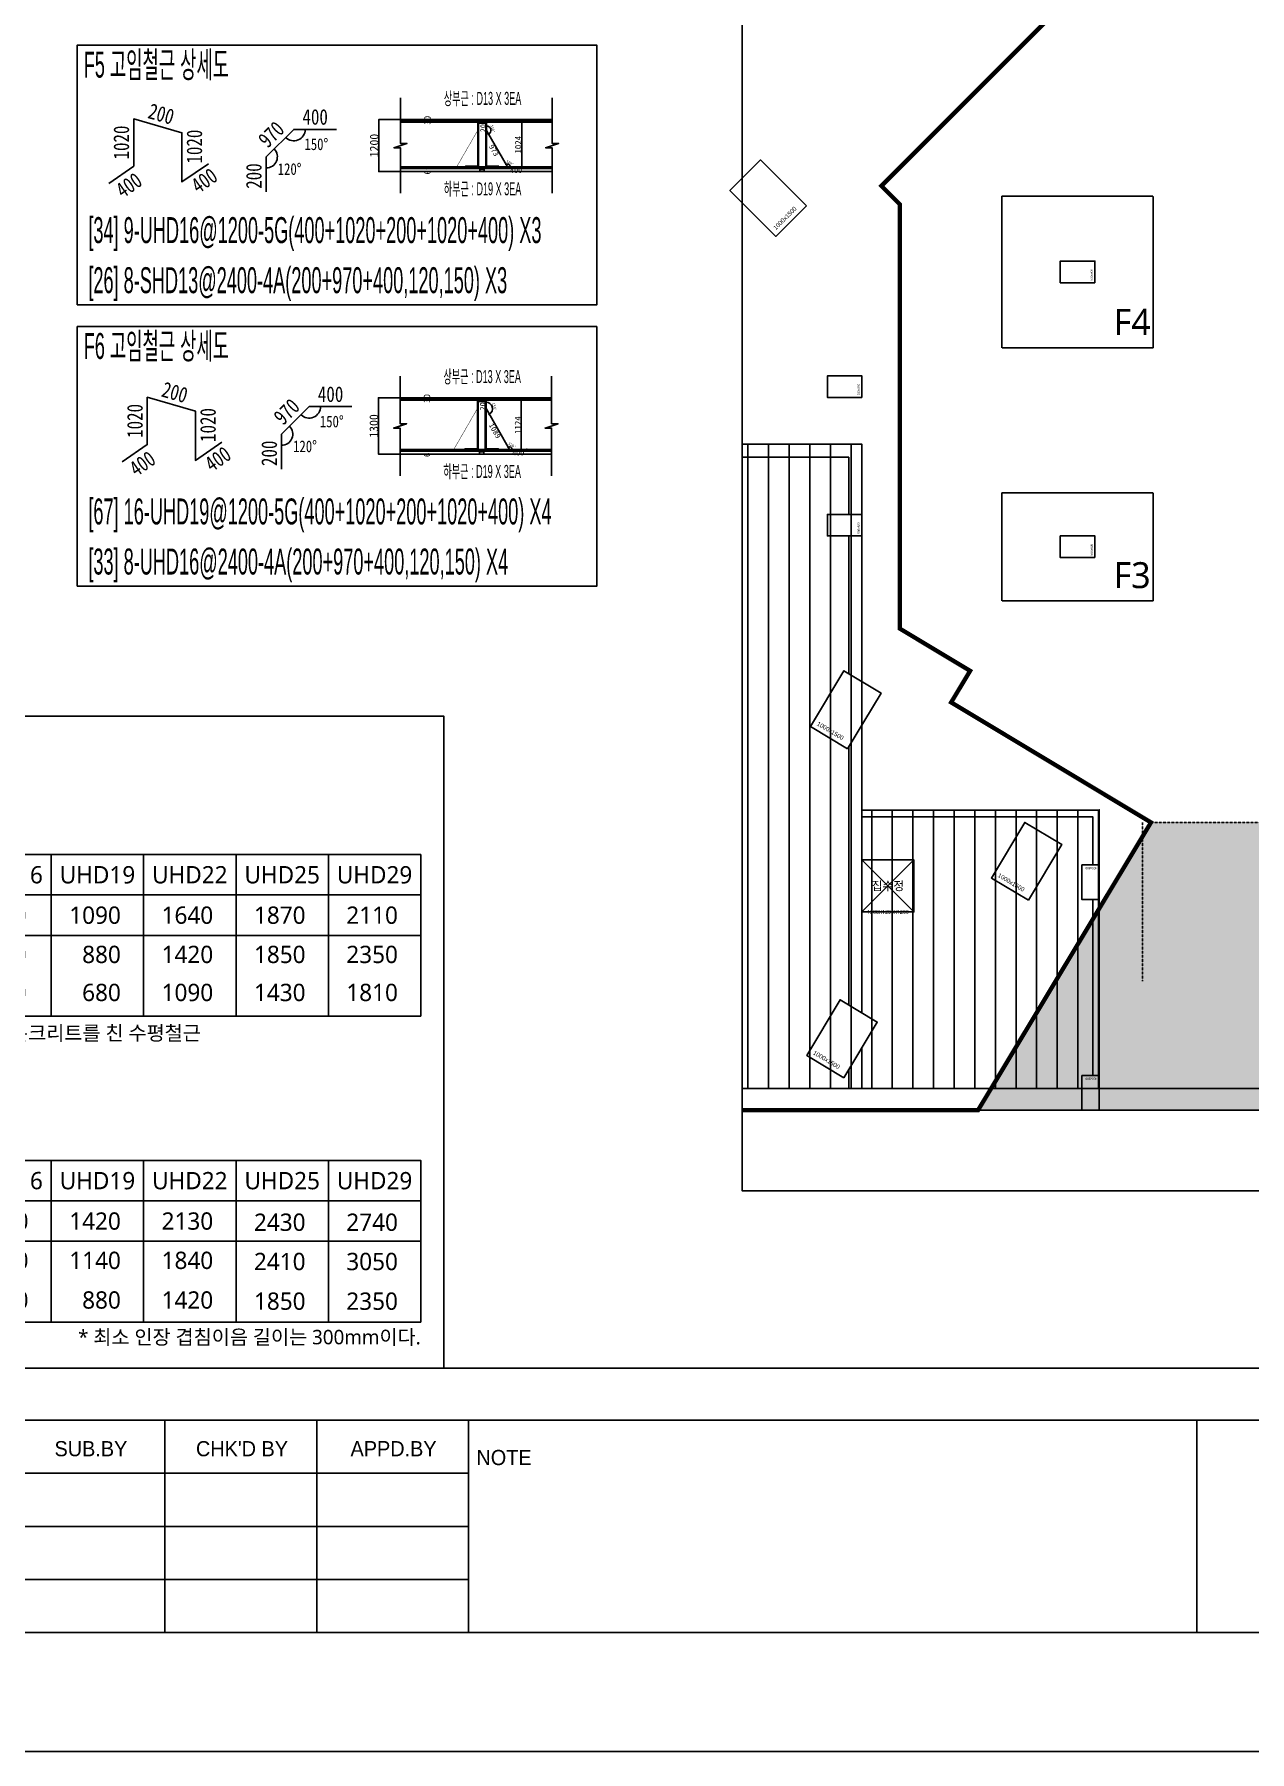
# Model space of a CAD drawing. Header units: millimetres. Extents: x 91591 to 1353697, y 75729 to 160586.
# Drawn here: x 1071881 to 1099954, y 75729 to 115404 of the extents above; entities that cross this region are included whole.
import ezdxf
from ezdxf.enums import TextEntityAlignment as Align

# ---------------------------------------------------------------- set-up
doc = ezdxf.new("R2010")
doc.units = ezdxf.units.MM
doc.linetypes.add('HID', pattern=[2.5, 1.5, -1])
doc.linetypes.add('HIDDEN', pattern=[0.375, 0.25, -0.125])
for name, color, linetype in [('-S_F', 7, 'Continuous'), ('-S_F_NAME', 7, 'Continuous'), ('8', 8, 'Continuous'), ('ML', 4, 'Continuous'), ('NX_BarShape', 7, 'Continuous'), ('NX_BARTXT', 7, 'Continuous'), ('NX_DIMS', 7, 'Continuous'), ('NX_FORM', 7, 'Continuous'), ('NX_TXT(T)', 7, 'Continuous'), ('S-FND-배근구간선', 21, 'HID'), ('S-FND_OUTLINE_공동주택 기초', 1, 'HID'), ('S-FND_OUTLINE_지하주차장 기초', 4, 'HID'), ('S-HAT', 252, 'Continuous'), ('S-HAT_SLAB LEVEL', 7, 'Continuous'), ('T', 3, 'Continuous'), ('TEXT', 3, 'Continuous'), ('TEXT-L', 7, 'Continuous'), ('XR-지하주차장$0$A-CON', 2, 'Continuous'), ('XR-지하주차장$0$AA-COL', 2, 'Continuous'), ('XR-지하주차장$1$A-집수정', 4, 'Continuous')]:
    doc.layers.add(name, color=color, linetype=linetype)
doc.layers.add('DEFPOINT', color=142, linetype='Continuous', plot=False)
doc.layers.add('S_NOPLOT_251', color=251, linetype='Continuous', plot=False)
doc.styles.add('BarSetTxt', font='Arial.ttf', dxfattribs={"width": 0.4, "height": 353.85})
doc.styles.add('BAS_TITLE1', font='')
doc.styles.add('XR-지하주차장$0$Standard', font='arial.ttf')
doc.styles.add('XR-지하주차장$0$맑은고딕', font='malgun.ttf')
doc.styles.add('맑은고딕', font='malgun.ttf')
doc.styles.add('울릉도M', font='malgun.ttf')
doc.styles.get('BAS_TITLE1').set_extended_font_data('HYHeadLine-Medium')
doc.dimstyles.new('RS2DShopDimension', dxfattribs={"dimscale": 6, "dimtxt": 40, "dimasz": 0.08, "dimexe": 0.18, "dimexo": 0.0625, "dimgap": 3, "dimtad": 2, "dimdec": 0, "dimzin": 0, "dimdsep": 46, "dimtxsty": 'Standard', "dimblk": 'RS2DShopDimBlock', "dimcen": 0.09, "dimclrd": 6, "dimclre": 6, "dimclrt": 4, "dimadec": 0, "dimazin": 0, "dimtfac": 1, "dimtdec": 0, "dimtix": 1, "dimtofl": 0, "dimtmove": 0, "dimatfit": 3, "dimfxl": 1, "dimtolj": 1, "dimtzin": 0, "dimarcsym": 0})

# ---------------------------------------------------------------- blocks, each defined once
blk = doc.blocks.new('zw$9A02')
at = {"color": 4}
for p, q in [((3810, -57899), (85731, -57899)), ((17481, -61579), (17481, -57899)), ((20110, -57899), (20110, -61579)), ((22739, -61579), (22739, -57899)), ((35359, -61579), (35359, -57899)), ((3810, -59739), (22739, -59739)), ((3810, -60659), (22739, -60659))]:
    blk.add_line(p, q, dxfattribs=at)
blk.add_line((20110, -61579), (20110, -61579))
blk.add_lwpolyline([(0, -63643), (0, 0), (90000, 0), (90000, -63643)], close=True)
blk.add_lwpolyline([(3810, -61579), (85731, -61579), (85731, -3425), (3810, -3425)], close=True, dxfattribs=at)
blk.add_lwpolyline([(3810, -58819), (17481, -58819), (22739, -58819)], dxfattribs=at)
at = {"layer": 'DEFPOINT', "color": 150}
blk.add_lwpolyline([(4710, -56999), (84831, -56999), (84831, -4325), (4710, -4325)], close=True, dxfattribs=at)
at = {"style": 'BAS_TITLE1'}
for s, height, p in [('SUB.BY', 262.9, (16198, -58393)), ("CHK'D BY", 262.9, (18815, -58393)), ('APPD.BY', 262.9, (21441, -58393)), ('NOTE', 263.3, (23355, -58546))]:
    blk.add_text(s, height=height, dxfattribs=at).set_placement(p, align=Align.MIDDLE)
blk = doc.blocks.new('zw$4DA7')
at = {"layer": 'ML'}
for p, q in [((6001, 8900), (6001, 6100)), ((7601, 8900), (7601, 6100)), ((9201, 8900), (9201, 6100)), ((10801, 8900), (10801, 6100)), ((12401, 8900), (12401, 6100)), ((14001, 8900), (14001, 6100)), ((15601, 8900), (15601, 6100)), ((400, 8200), (17201, 8200)), ((400, 7500), (17201, 7500)), ((2007, 7500), (2007, 6100)), ((6001, 3600), (6001, 800)), ((7601, 3600), (7601, 800)), ((9201, 3600), (9201, 800)), ((10801, 3600), (10801, 800)), ((12401, 3600), (12401, 800)), ((14001, 3600), (14001, 800)), ((15601, 3600), (15601, 800)), ((400, 2900), (17201, 2900)), ((400, 2200), (17201, 2200)), ((2007, 2200), (2007, 800))]:
    blk.add_line(p, q, dxfattribs=at)
blk.add_lwpolyline([(400, 10100), (4404, 10100), (4404, 10900), (400, 10900)], close=True, dxfattribs=at)
at = {"layer": 'T'}
for points in [[(400, 8900), (400, 6100), (17201, 6100), (17201, 8900)], [(17201, 800), (400, 800), (400, 3600), (17201, 3600)]]:
    blk.add_lwpolyline(points, close=True, dxfattribs=at)
at = {"layer": 'TEXT-L'}
blk.add_lwpolyline([(0, 11300), (17601, 11300), (17601, 0), (0, 0)], close=True, dxfattribs=at)
at = {"layer": 'T', "style": '울릉도M'}
for s, height, p in [('f  =  24 MPa', 400, (532, 10300)), ('ck', 250, (712, 10273)), ('1. 인장 정착길이 및 A급 인장 겹침이음 길이(unit:mm)', 300, (400, 9071)), ('1)', 200, (3171, 7211)), ('1) 상부근 : 정착길이 또는 이음부 아래 300mm를 초과되게 굳지 않은 콘크리트를 친 수평철근', 250, (400, 5682)), ('2) 외기 또는 흙에 접하는 벽체의 외측 수직 및 수평 철근임', 250, (400, 5185)), ('2. B급 인장 겹침이음 길이(unit:mm)', 300, (442, 3771))]:
    blk.add_text(s, height=height, dxfattribs=at).set_placement(p)
blk.add_text('* 최소 인장 겹침이음 길이는 300mm이다.', height=250, dxfattribs=at).set_placement((17201, 414), align=Align.RIGHT)
at = {"layer": 'TEXT', "style": '울릉도M'}
for s, p in [('SHD10', (6801, 8550)), ('SHD13', (8401, 8550)), ('UHD16', (10001, 8550)), ('UHD19', (11601, 8550)), ('UHD22', (13201, 8550)), ('UHD25', (14801, 8550)), ('UHD29', (16401, 8550)), ('슬래브', (3200, 7850)), ('기초', (1203, 6800)), ('SHD10', (6801, 3250)), ('SHD13', (8401, 3250)), ('UHD16', (10001, 3250)), ('UHD19', (11601, 3250)), ('UHD22', (13201, 3250)), ('UHD25', (14801, 3250)), ('UHD29', (16401, 3250)), ('슬래브', (3200, 2550)), ('기초', (1203, 1500))]:
    blk.add_text(s, height=300, dxfattribs=at).set_placement(p, align=Align.MIDDLE_CENTER)
at = {"layer": 'TEXT', "color": 7, "style": '울릉도M'}
for s, p in [('300', (7206, 7850)), ('450', (8806, 7850)), ('800', (10372, 7850)), ('1090', (12006, 7850)), ('1640', (13606, 7850)), ('1870', (15206, 7850)), ('2110', (16806, 7850)), ('370', (7206, 7150)), ('490', (8806, 7150)), ('730', (10372, 7170)), ('880', (12006, 7170)), ('1420', (13606, 7170)), ('1850', (15206, 7170)), ('2350', (16806, 7170)), ('300', (7206, 6450)), ('380', (8806, 6450)), ('570', (10372, 6511)), ('680', (12006, 6511)), ('1090', (13606, 6511)), ('1430', (15206, 6511)), ('1810', (16806, 6511)), ('370', (7206, 2550)), ('590', (8806, 2550)), ('1040', (10406, 2550)), ('1420', (12006, 2550)), ('2130', (13606, 2550)), ('2430', (15206, 2530)), ('2740', (16806, 2530)), ('480', (7206, 1850)), ('640', (8806, 1850)), ('950', (10406, 1869)), ('1140', (12006, 1869)), ('1840', (13606, 1869)), ('2410', (15206, 1849)), ('3050', (16806, 1849)), ('370', (7206, 1150)), ('490', (8806, 1150)), ('730', (10406, 1182)), ('880', (12006, 1182)), ('1420', (13606, 1182)), ('1850', (15206, 1162)), ('2350', (16806, 1162))]:
    blk.add_text(s, height=300, dxfattribs=at).set_placement(p, align=Align.MIDDLE_RIGHT)
at = {"layer": 'TEXT', "style": '울릉도M'}
for s, p in [('상부근', (4004, 7100)), ('하부근', (4004, 6500)), ('상부근', (4004, 1800)), ('하부근', (4004, 1200))]:
    blk.add_text(s, height=300, dxfattribs=at).set_placement(p, align=Align.MIDDLE)
blk = doc.blocks.new('zw$D357')
at = {"layer": 'S-HAT'}
h = blk.add_hatch(dxfattribs=at)
h.set_pattern_fill('GRASS', color=256, scale=20)
h.set_pattern_definition([(90, (-331308.68, 2741039.9), (-359.21, 359.21), [95.25, -623.17]), (45, (-331308.7, 2741039.9), (-359.210245, 359.210245), [95.25, -412.75]), (135, (-331308.7, 2741039.9), (-359.210245, -359.210245), [95.25, -412.75])])
h.paths.add_polyline_path([(-65008, -55192), (-61014, -48545), (-9370, -48545), (-5377, -55192)])
at = {"layer": '-S_F', "linetype": 'HIDDEN', "lineweight": -3}
for points in [[(-64460, -34077), (-60960, -34077), (-60960, -37577), (-64460, -37577)], [(-64460, -40927), (-60960, -40927), (-60960, -43427), (-64460, -43427)]]:
    blk.add_lwpolyline(points, close=True, dxfattribs=at)
blk.add_lwpolyline([(-70457, 878), (0, 878), (0, -57059), (-70457, -57059)], close=True)
at = {"layer": 'S-FND-배근구간선', "color": 251}
blk.add_lwpolyline([(-61210, -52209), (-61210, -48545)], dxfattribs=at)
at = {"layer": 'S-FND_OUTLINE_공동주택 기초', "linetype": 'HIDDEN', "ltscale": 0.5, "const_width": 100}
blk.add_lwpolyline([(-70457, -18735), (-64666, -24527), (-60910, -24527), (-60910, -29427), (-62828, -29427), (-67240, -33839), (-66816, -34263), (-66816, -44067), (-65192, -45043), (-65630, -45771), (-61014, -48545), (-65008, -55192), (-70457, -55192)], dxfattribs=at)
at = {"layer": 'S-FND_OUTLINE_지하주차장 기초'}
blk.add_lwpolyline([(-9370, -48545), (-61014, -48545), (-65008, -55192), (-5377, -55192)], close=True, dxfattribs=at)
at = {"layer": 'S-HAT_SLAB LEVEL', "color": 8}
for p, q in [((-70324, -54692), (-70324, -39807)), ((-69847, -54692), (-69847, -39807)), ((-69371, -54692), (-69371, -39807)), ((-68895, -54692), (-68895, -39807)), ((-68419, -54692), (-68419, -39807)), ((-67942, -54692), (-67942, -39807)), ((-67466, -54692), (-67466, -48261)), ((-66990, -54692), (-66990, -48260)), ((-66514, -54692), (-66514, -48260)), ((-66037, -54692), (-66037, -48259)), ((-65561, -54692), (-65561, -48258)), ((-65085, -54692), (-65085, -48257)), ((-64609, -54692), (-64609, -48256)), ((-64132, -54692), (-64132, -48255)), ((-63656, -54692), (-63656, -48254)), ((-63180, -54692), (-63180, -48253)), ((-62704, -54692), (-62704, -48253)), ((-62227, -54692), (-62227, -48252))]:
    blk.add_line(p, q, dxfattribs=at)
at = {"layer": 'S-HAT_SLAB LEVEL', "lineweight": -2}
blk.add_lwpolyline([(-70457, -39807), (-67690, -39807), (-67690, -48262), (-62210, -48252), (-62210, -54692), (-70457, -54692)], dxfattribs=at)
at = {"layer": 'S_NOPLOT_251'}
for points in [[(-67690, -48262), (-62210, -48262), (-62210, -49527), (-62360, -49527), (-62360, -48412), (-67690, -48412)], [(-62360, -50327), (-62210, -50327), (-62210, -54392), (-62360, -54392)]]:
    blk.add_lwpolyline(points, close=True, dxfattribs=at)
at = {"layer": 'XR-지하주차장$0$A-CON'}
for p, q in [((-67690, -39807), (-70457, -39807)), ((-67690, -39807), (-67690, -45292)), ((-67990, -40107), (-70457, -40107)), ((-67990, -40107), (-67990, -41427)), ((-67990, -41927), (-67990, -45112)), ((-67690, -46287), (-67690, -52945)), ((-67990, -46786), (-67990, -52765)), ((-67690, -53743), (-67690, -54692)), ((-67990, -54242), (-67990, -54692)), ((-67990, -54692), (-70457, -54692)), ((-62610, -54692), (-67690, -54692)), ((-54210, -54692), (-62210, -54692)), ((-70457, -55192), (0, -55192))]:
    blk.add_line(p, q, dxfattribs=at)
at = {"layer": 'XR-지하주차장$0$AA-COL'}
for points in [[(-68972, -34299), (-70033, -33238), (-70740, -33945), (-69679, -35006)], [(-62310, -36077), (-62310, -35577), (-63110, -35577), (-63110, -36077)], [(-67690, -38727), (-67690, -38227), (-68490, -38227), (-68490, -38727)], [(-67690, -41927), (-67690, -41427), (-68490, -41427), (-68490, -41927)], [(-62310, -42427), (-62310, -41927), (-63110, -41927), (-63110, -42427)], [(-68023, -46842), (-67250, -45556), (-68108, -45041), (-68880, -46327)], [(-63845, -50344), (-63072, -49058), (-63930, -48543), (-64702, -49829)], [(-62210, -49527), (-62610, -49527), (-62610, -50327), (-62210, -50327)], [(-68110, -54443), (-67338, -53157), (-68195, -52642), (-68967, -53928)], [(-62210, -54392), (-62610, -54392), (-62610, -55192), (-62210, -55192)]]:
    blk.add_lwpolyline(points, close=True, dxfattribs=at)
at = {"layer": 'XR-지하주차장$1$A-집수정', "lineweight": -3, "ltscale": 0.5}
for p, q in [((-67690, -50612), (-66490, -49412)), ((-67690, -49412), (-66490, -50612))]:
    blk.add_line(p, q, dxfattribs=at)
blk.add_lwpolyline([(-67690, -49412), (-66490, -49412), (-66490, -50612), (-67690, -50612)], close=True, dxfattribs=at)
at = {"layer": 'Defpoints', "style": 'XR-지하주차장$0$Standard'}
for s, height, rotation, p in [('1000x1500', 100, 45, (-69679, -34864)), ('500x800', 50, 90, (-62360, -36027)), ('500x800', 50, 90, (-67740, -38677)), ('500x800', 50, 90, (-67740, -41877)), ('500x800', 50, 90, (-62360, -42377)), ('1000x1500', 100, 329, (-68743, -46293)), ('400x800', 50, 180, (-62260, -49577)), ('1000x1500', 100, 329, (-64565, -49795)), ('1000x1500', 100, 329, (-68830, -53893)), ('400x800', 50, 180, (-62260, -54442))]:
    blk.add_text(s, height=height, rotation=rotation, dxfattribs=at).set_placement(p)
at = {"layer": 'Defpoints', "style": 'XR-지하주차장$0$맑은고딕'}
blk.add_text('집수정', height=200, dxfattribs=at).set_placement((-67090, -50012), align=Align.MIDDLE_CENTER)
blk.add_text('1200X1200X1200', height=90, dxfattribs=at).set_placement((-67090, -50612), align=Align.MIDDLE)
blk = doc.blocks.new('RS2DShopDimBlock')
at = {"layer": 'NX_DIMS', "color": 1}
for p, q in [((-30, 0), (30, 0)), ((0, -30), (0, 30))]:
    blk.add_line(p, q, dxfattribs=at)
for radius in [15, 10]:
    blk.add_circle((0, 0), radius, dxfattribs=at)
blk = doc.blocks.new('*D86')
at = {"layer": 'Defpoints', "color": 0}
for p in [(1056465, 469381), (1056965, 469381), (1056965, 468181)]:
    blk.add_point(p, dxfattribs=at)
at = {"layer": 'NX_DIMS', "color": 6, "lineweight": -2}
for p, q in [((1056965, 469381), (1056465, 469381)), ((1056465, 468181), (1056465, 469381)), ((1056965, 468181), (1056465, 468181))]:
    blk.add_line(p, q, dxfattribs=at)
at = {"layer": 'NX_DIMS', "color": 6, "lineweight": -2, "xscale": 0.08, "yscale": 0.08, "zscale": 0.08}
for p, rotation in [((1056465, 469381), 90), ((1056465, 468181), 270)]:
    blk.add_blockref('RS2DShopDimBlock', p, dxfattribs=dict(at, rotation=rotation))
at = {"layer": 'NX_DIMS', "color": 4, "insert": (1056360, 468781), "char_height": 200, "attachment_point": 5, "rotation": 90}
blk.add_mtext('\\A1;1200', dxfattribs=at)
blk = doc.blocks.new('*D87')
at = {"layer": 'Defpoints', "color": 0}
for p in [(1057665, 469381), (1057665, 469381), (1057665, 469351)]:
    blk.add_point(p, dxfattribs=at)
at = {"layer": 'NX_DIMS', "color": 6, "lineweight": -2}
for p, q in [((1057665, 469381), (1057665, 469381)), ((1057665, 469381), (1057665, 469381)), ((1057665, 469351), (1057665, 469351)), ((1057665, 469351), (1057665, 469351))]:
    blk.add_line(p, q, dxfattribs=at)
at = {"layer": 'NX_DIMS', "color": 6, "lineweight": -2, "xscale": 0.08, "yscale": 0.08, "zscale": 0.08}
for p, rotation in [((1057665, 469381), 270), ((1057665, 469351), 90)]:
    blk.add_blockref('RS2DShopDimBlock', p, dxfattribs=dict(at, rotation=rotation))
at = {"layer": 'NX_DIMS', "color": 4, "insert": (1057586, 469366), "char_height": 150, "attachment_point": 5, "rotation": 90}
blk.add_mtext('\\A1;30', dxfattribs=at)
blk = doc.blocks.new('*D88')
at = {"layer": 'Defpoints', "color": 0}
for p in [(1057665, 468250), (1057665, 468250), (1057665, 468181)]:
    blk.add_point(p, dxfattribs=at)
at = {"layer": 'NX_DIMS', "color": 6, "lineweight": -2}
for p, q in [((1057665, 468250), (1057665, 468250)), ((1057665, 468250), (1057665, 468250)), ((1057665, 468181), (1057665, 468181)), ((1057665, 468181), (1057665, 468181))]:
    blk.add_line(p, q, dxfattribs=at)
at = {"layer": 'NX_DIMS', "color": 6, "lineweight": -2, "xscale": 0.08, "yscale": 0.08, "zscale": 0.08}
for p, rotation in [((1057665, 468250), 270), ((1057665, 468181), 90)]:
    blk.add_blockref('RS2DShopDimBlock', p, dxfattribs=dict(at, rotation=rotation))
at = {"layer": 'NX_DIMS', "color": 4, "insert": (1057586, 468216), "char_height": 150, "attachment_point": 5, "rotation": 90}
blk.add_mtext('\\A1;69', dxfattribs=at)
blk = doc.blocks.new('*D89')
at = {"layer": 'Defpoints', "color": 0}
for p in [(1059765, 469312), (1059765, 469312), (1059765, 468288)]:
    blk.add_point(p, dxfattribs=at)
at = {"layer": 'NX_DIMS', "color": 6, "lineweight": -2}
for p, q in [((1059765, 469312), (1059765, 469312)), ((1059765, 468288), (1059765, 469312)), ((1059765, 468288), (1059765, 468288))]:
    blk.add_line(p, q, dxfattribs=at)
at = {"layer": 'NX_DIMS', "color": 6, "lineweight": -2, "xscale": 0.08, "yscale": 0.08, "zscale": 0.08}
for p, rotation in [((1059765, 469312), 90), ((1059765, 468288), 270)]:
    blk.add_blockref('RS2DShopDimBlock', p, dxfattribs=dict(at, rotation=rotation))
at = {"layer": 'NX_DIMS', "color": 4, "insert": (1059686, 468800), "char_height": 150, "attachment_point": 5, "rotation": 90}
blk.add_mtext('\\A1;1024', dxfattribs=at)
blk = doc.blocks.new('*D90')
at = {"layer": 'DEFPOINT', "color": 6, "lineweight": -2}
for p, q in [((1058949, 469331), (1058948, 469331)), ((1058949, 469131), (1058948, 469131)), ((1058949, 469332), (1058949, 469332)), ((1058949, 469131), (1058949, 469130))]:
    blk.add_line(p, q, dxfattribs=at)
at = {"layer": 'Defpoints', "color": 0}
for p in [(1058949, 469331), (1058949, 469331), (1058949, 469131)]:
    blk.add_point(p, dxfattribs=at)
at = {"layer": 'DEFPOINT', "color": 6, "lineweight": -2, "xscale": 0.48, "yscale": 0.48, "zscale": 0.48}
for p, rotation in [((1058949, 469331), 270), ((1058949, 469131), 90)]:
    blk.add_blockref('RS2DShopDimBlock', p, dxfattribs=dict(at, rotation=rotation))
at = {"layer": 'DEFPOINT', "color": 4, "insert": (1058870, 469231), "char_height": 120, "attachment_point": 5, "rotation": 90}
blk.add_mtext('\\A1;200', dxfattribs=at)
blk = doc.blocks.new('*D91')
at = {"layer": 'DEFPOINT', "color": 6, "lineweight": -2}
for p, q in [((1058950, 469131), (1058950, 469132)), ((1058950, 469131), (1059436, 468289)), ((1059436, 468288), (1059437, 468289))]:
    blk.add_line(p, q, dxfattribs=at)
at = {"layer": 'Defpoints', "color": 0}
for p in [(1058949, 469131), (1059436, 468288), (1059436, 468288)]:
    blk.add_point(p, dxfattribs=at)
at = {"layer": 'DEFPOINT', "color": 6, "lineweight": -2, "xscale": 0.48, "yscale": 0.48, "zscale": 0.48}
for p, rotation in [((1058949, 469131), 119.999999999991), ((1059436, 468288), 299.999999999991)]:
    blk.add_blockref('RS2DShopDimBlock', p, dxfattribs=dict(at, rotation=rotation))
at = {"layer": 'DEFPOINT', "color": 4, "insert": (1059124, 468670), "char_height": 120, "attachment_point": 5, "rotation": 300}
blk.add_mtext('\\A1;973', dxfattribs=at)
blk = doc.blocks.new('*D92')
at = {"layer": 'DEFPOINT', "color": 6, "lineweight": -2}
for p, q in [((1059436, 468289), (1059436, 468289)), ((1059436, 468288), (1059835, 468288)), ((1059836, 468289), (1059836, 468289))]:
    blk.add_line(p, q, dxfattribs=at)
at = {"layer": 'Defpoints', "color": 0}
for p in [(1059436, 468288), (1059836, 468288), (1059836, 468288)]:
    blk.add_point(p, dxfattribs=at)
at = {"layer": 'DEFPOINT', "color": 6, "lineweight": -2, "xscale": 0.48, "yscale": 0.48, "zscale": 0.48, "rotation": 180}
blk.add_blockref('RS2DShopDimBlock', (1059436, 468288), dxfattribs=at)
at = {"layer": 'DEFPOINT', "color": 6, "lineweight": -2, "xscale": 0.48, "yscale": 0.48, "zscale": 0.48}
blk.add_blockref('RS2DShopDimBlock', (1059836, 468288), dxfattribs=at)
at = {"layer": 'DEFPOINT', "color": 4, "insert": (1059636, 468209), "char_height": 120, "attachment_point": 5}
blk.add_mtext('\\A1;400', dxfattribs=at)
blk = doc.blocks.new('*D93')
at = {"layer": 'DEFPOINT', "color": 6, "lineweight": -2}
blk.add_arc((1058949, 469131), 103, 300.266, 89.734, dxfattribs=at)
at = {"layer": 'Defpoints', "color": 0}
for p in [(1058949, 469331), (1058949, 469131), (1058949, 469131), (1059048, 469100), (1059436, 468288)]:
    blk.add_point(p, dxfattribs=at)
at = {"layer": 'DEFPOINT', "color": 6, "lineweight": -2, "xscale": 0.48, "yscale": 0.48, "zscale": 0.48}
for p, rotation in [((1058949, 469235), 179.8670177909975), ((1059001, 469042), 210.1329822089935)]:
    blk.add_blockref('RS2DShopDimBlock', p, dxfattribs=dict(at, rotation=rotation))
at = {"layer": 'DEFPOINT', "color": 4, "insert": (1059096, 469171), "char_height": 60, "attachment_point": 5, "rotation": 285}
blk.add_mtext('\\A1;150%%d', dxfattribs=at)
blk = doc.blocks.new('*D94')
at = {"layer": 'DEFPOINT', "color": 6, "lineweight": -2}
blk.add_arc((1059436, 468288), 64.7, 0.4251, 119.5749, dxfattribs=at)
at = {"layer": 'Defpoints', "color": 0}
for p in [(1058949, 469131), (1059436, 468288), (1059436, 468288), (1059476, 468339), (1059836, 468288)]:
    blk.add_point(p, dxfattribs=at)
at = {"layer": 'DEFPOINT', "color": 6, "lineweight": -2, "xscale": 0.48, "yscale": 0.48, "zscale": 0.48}
for p, rotation in [((1059404, 468344), 209.7874274472861), ((1059501, 468288), 270.2125725527048)]:
    blk.add_blockref('RS2DShopDimBlock', p, dxfattribs=dict(at, rotation=rotation))
at = {"layer": 'DEFPOINT', "color": 4, "insert": (1059493, 468386), "char_height": 60, "attachment_point": 5, "rotation": 330}
blk.add_mtext('\\A1;120%%d', dxfattribs=at)
blk = doc.blocks.new('*D119')
at = {"layer": 'Defpoints', "color": 0}
for p in [(-4000, -500), (-3500, -500), (-3500, -1800)]:
    blk.add_point(p, dxfattribs=at)
at = {"layer": 'NX_DIMS', "color": 6, "lineweight": -2}
for p, q in [((-3500, -500), (-4000, -500)), ((-4000, -1800), (-4000, -500)), ((-3500, -1800), (-4000, -1800))]:
    blk.add_line(p, q, dxfattribs=at)
at = {"layer": 'NX_DIMS', "color": 6, "lineweight": -2, "xscale": 0.08, "yscale": 0.08, "zscale": 0.08}
for p, rotation in [((-4000, -500), 90), ((-4000, -1800), 270)]:
    blk.add_blockref('RS2DShopDimBlock', p, dxfattribs=dict(at, rotation=rotation))
at = {"layer": 'NX_DIMS', "color": 4, "insert": (-4105, -1150), "char_height": 200, "attachment_point": 5, "rotation": 90}
blk.add_mtext('\\A1;1300', dxfattribs=at)
blk = doc.blocks.new('*D120')
at = {"layer": 'Defpoints', "color": 0}
for p in [(-2800, -500), (-2800, -500), (-2800, -530)]:
    blk.add_point(p, dxfattribs=at)
at = {"layer": 'NX_DIMS', "color": 6, "lineweight": -2}
for p, q in [((-2800, -500), (-2800, -500)), ((-2800, -500), (-2800, -500)), ((-2800, -530), (-2800, -530)), ((-2800, -530), (-2800, -530))]:
    blk.add_line(p, q, dxfattribs=at)
at = {"layer": 'NX_DIMS', "color": 6, "lineweight": -2, "xscale": 0.08, "yscale": 0.08, "zscale": 0.08}
for p, rotation in [((-2800, -500), 270), ((-2800, -530), 90)]:
    blk.add_blockref('RS2DShopDimBlock', p, dxfattribs=dict(at, rotation=rotation))
at = {"layer": 'NX_DIMS', "color": 4, "insert": (-2880, -515), "char_height": 150, "attachment_point": 5, "rotation": 90}
blk.add_mtext('\\A1;30', dxfattribs=at)
blk = doc.blocks.new('*D121')
at = {"layer": 'Defpoints', "color": 0}
for p in [(-2800, -1731), (-2800, -1731), (-2800, -1800)]:
    blk.add_point(p, dxfattribs=at)
at = {"layer": 'NX_DIMS', "color": 6, "lineweight": -2}
for p, q in [((-2800, -1731), (-2800, -1731)), ((-2800, -1731), (-2800, -1731)), ((-2800, -1800), (-2800, -1800)), ((-2800, -1800), (-2800, -1800))]:
    blk.add_line(p, q, dxfattribs=at)
at = {"layer": 'NX_DIMS', "color": 6, "lineweight": -2, "xscale": 0.08, "yscale": 0.08, "zscale": 0.08}
for p, rotation in [((-2800, -1731), 270), ((-2800, -1800), 90)]:
    blk.add_blockref('RS2DShopDimBlock', p, dxfattribs=dict(at, rotation=rotation))
at = {"layer": 'NX_DIMS', "color": 4, "insert": (-2880, -1766), "char_height": 150, "attachment_point": 5, "rotation": 90}
blk.add_mtext('\\A1;69', dxfattribs=at)
blk = doc.blocks.new('*D122')
at = {"layer": 'Defpoints', "color": 0}
for p in [(-700, -569), (-700, -569), (-700, -1693)]:
    blk.add_point(p, dxfattribs=at)
at = {"layer": 'NX_DIMS', "color": 6, "lineweight": -2}
for p, q in [((-700, -569), (-700, -569)), ((-700, -1693), (-700, -569)), ((-700, -1693), (-700, -1693))]:
    blk.add_line(p, q, dxfattribs=at)
at = {"layer": 'NX_DIMS', "color": 6, "lineweight": -2, "xscale": 0.08, "yscale": 0.08, "zscale": 0.08}
for p, rotation in [((-700, -569), 90), ((-700, -1693), 270)]:
    blk.add_blockref('RS2DShopDimBlock', p, dxfattribs=dict(at, rotation=rotation))
at = {"layer": 'NX_DIMS', "color": 4, "insert": (-778, -1131), "char_height": 150, "attachment_point": 5, "rotation": 90}
blk.add_mtext('\\A1;1124', dxfattribs=at)
blk = doc.blocks.new('*D123')
at = {"layer": 'DEFPOINT', "color": 6, "lineweight": -2}
for p, q in [((-1516, -550), (-1516, -549)), ((-1516, -550), (-1515, -550)), ((-1516, -750), (-1515, -750)), ((-1516, -750), (-1516, -751))]:
    blk.add_line(p, q, dxfattribs=at)
at = {"layer": 'Defpoints', "color": 0}
for p in [(-1516, -550), (-1516, -750), (-1516, -750)]:
    blk.add_point(p, dxfattribs=at)
at = {"layer": 'DEFPOINT', "color": 6, "lineweight": -2, "xscale": 0.48, "yscale": 0.48, "zscale": 0.48}
for p, rotation in [((-1516, -550), 270), ((-1516, -750), 90)]:
    blk.add_blockref('RS2DShopDimBlock', p, dxfattribs=dict(at, rotation=rotation))
at = {"layer": 'DEFPOINT', "color": 4, "insert": (-1595, -650), "char_height": 120, "attachment_point": 5, "rotation": 90}
blk.add_mtext('\\A1;200', dxfattribs=at)
blk = doc.blocks.new('*D124')
at = {"layer": 'DEFPOINT', "color": 6, "lineweight": -2}
for p, q in [((-1516, -750), (-1515, -749)), ((-1516, -750), (-972, -1693)), ((-971, -1693), (-971, -1692))]:
    blk.add_line(p, q, dxfattribs=at)
at = {"layer": 'Defpoints', "color": 0}
for p in [(-1516, -750), (-972, -1693), (-972, -1693)]:
    blk.add_point(p, dxfattribs=at)
at = {"layer": 'DEFPOINT', "color": 6, "lineweight": -2, "xscale": 0.48, "yscale": 0.48, "zscale": 0.48}
for p, rotation in [((-1516, -750), 119.9999999999959), ((-972, -1693), 299.999999999996)]:
    blk.add_blockref('RS2DShopDimBlock', p, dxfattribs=dict(at, rotation=rotation))
at = {"layer": 'DEFPOINT', "color": 4, "insert": (-1312, -1261), "char_height": 120, "attachment_point": 5, "rotation": 300}
blk.add_mtext('\\A1;1089', dxfattribs=at)
blk = doc.blocks.new('*D125')
at = {"layer": 'DEFPOINT', "color": 6, "lineweight": -2}
for p, q in [((-972, -1693), (-972, -1692)), ((-971, -1693), (-572, -1693)), ((-572, -1693), (-572, -1692))]:
    blk.add_line(p, q, dxfattribs=at)
at = {"layer": 'Defpoints', "color": 0}
for p in [(-972, -1693), (-572, -1693), (-572, -1693)]:
    blk.add_point(p, dxfattribs=at)
at = {"layer": 'DEFPOINT', "color": 6, "lineweight": -2, "xscale": 0.48, "yscale": 0.48, "zscale": 0.48, "rotation": 180}
blk.add_blockref('RS2DShopDimBlock', (-972, -1693), dxfattribs=at)
at = {"layer": 'DEFPOINT', "color": 6, "lineweight": -2, "xscale": 0.48, "yscale": 0.48, "zscale": 0.48}
blk.add_blockref('RS2DShopDimBlock', (-572, -1693), dxfattribs=at)
at = {"layer": 'DEFPOINT', "color": 4, "insert": (-772, -1772), "char_height": 120, "attachment_point": 5}
blk.add_mtext('\\A1;400', dxfattribs=at)
blk = doc.blocks.new('*D126')
at = {"layer": 'DEFPOINT', "color": 6, "lineweight": -2}
blk.add_arc((-1516, -750), 150, 300.1834, 89.8166, dxfattribs=at)
at = {"layer": 'Defpoints', "color": 0}
for p in [(-1516, -550), (-1516, -750), (-1516, -750), (-1370, -783), (-972, -1693)]:
    blk.add_point(p, dxfattribs=at)
at = {"layer": 'DEFPOINT', "color": 6, "lineweight": -2, "xscale": 0.48, "yscale": 0.48, "zscale": 0.48}
for p, rotation in [((-1516, -600), 179.9083070519306), ((-1441, -880), 210.0916929480653)]:
    blk.add_blockref('RS2DShopDimBlock', p, dxfattribs=dict(at, rotation=rotation))
at = {"layer": 'DEFPOINT', "color": 4, "insert": (-1324, -699), "char_height": 60, "attachment_point": 5, "rotation": 285}
blk.add_mtext('\\A1;150%%d', dxfattribs=at)
blk = doc.blocks.new('*D127')
at = {"layer": 'DEFPOINT', "color": 6, "lineweight": -2}
blk.add_arc((-972, -1693), 62.7, 0.4384, 119.5616, dxfattribs=at)
at = {"layer": 'Defpoints', "color": 0}
for p in [(-1516, -750), (-972, -1693), (-972, -1693), (-923, -1653), (-572, -1693)]:
    blk.add_point(p, dxfattribs=at)
at = {"layer": 'DEFPOINT', "color": 6, "lineweight": -2, "xscale": 0.48, "yscale": 0.48, "zscale": 0.48}
for p, rotation in [((-1003, -1639), 209.7808139413024), ((-909, -1693), 270.2191860586935)]:
    blk.add_blockref('RS2DShopDimBlock', p, dxfattribs=dict(at, rotation=rotation))
at = {"layer": 'DEFPOINT', "color": 4, "insert": (-916, -1597), "char_height": 60, "attachment_point": 5, "rotation": 330}
blk.add_mtext('\\A1;120%%d', dxfattribs=at)
blk = doc.blocks.new('2026-3-26-16-46-5-0-Shape6006+400+1020+200+1020+400')
at = {"layer": 'NX_BarShape', "color": 7}
blk.add_lwpolyline([(810.006865, 245.414424), (1130.80537, 466.772428), (1130.80537, 1072.822585), (1749.581805, 895.097839), (1749.581805, 263.130462), (2089.373108, 496.947961)], dxfattribs=at)
at = {"layer": 'NX_BarShape', "color": 7, "width": 0.8}
for s, rotation, p in [('200', 344, (1440.193588, 983.960212)), ('1020', 90, (1130.80537, 769.797507))]:
    blk.add_text(s, height=200, rotation=rotation, dxfattribs=at).set_placement(p, align=Align.BOTTOM_CENTER)
for s, rotation, p in [('1020', 90, (1808.845882, 717.345198)), ('400', 35, (1009.915267, 304.750377)), ('400', 35, (1978.74118, 364.241629))]:
    blk.add_text(s, height=200, rotation=rotation, dxfattribs=at).set_placement(p, align=Align.TOP_CENTER)
blk = doc.blocks.new('2026-3-26-16-46-5-0-0')
at = {"layer": 'NX_BarShape'}
blk.add_blockref('2026-3-26-16-46-5-0-Shape6006+400+1020+200+1020+400', (0, 0), dxfattribs=at)
blk = doc.blocks.new('2026-3-26-16-46-5-1-Shape5003+200+970+400+120+150')
at = {"layer": 'NX_BarShape', "color": 7}
blk.add_lwpolyline([(1045.123717, 109.604531), (1045.123717, 559.604531), (1398.864628, 912.970302), (1948.864628, 912.970302)], dxfattribs=at)
at = {"layer": 'NX_BarShape', "color": 3}
for centre, radius, start, end in [((1398.864628, 912.970302), 147.100246, 224.9695864269, 0), ((1045.123717, 559.604531), 143.046083, 270.0000011239, 44.9696238749)]:
    blk.add_arc(centre, radius, start, end, dxfattribs=at)
at = {"layer": 'NX_BarShape', "color": 7, "width": 0.8}
blk.add_text('400', height=200, dxfattribs=at).set_placement((1673.864628, 912.970302), align=Align.BOTTOM_CENTER)
for s, rotation, p in [('970', 45, (1221.994172, 736.287416)), ('200', 90, (1045.123717, 313.300216))]:
    blk.add_text(s, height=200, rotation=rotation, dxfattribs=at).set_placement(p, align=Align.BOTTOM_CENTER)
at = {"layer": 'NX_BarShape', "color": 3, "width": 0.8}
for s, p in [('150°', (1535.913214, 797.149653)), ('120°', (1192.535855, 477.99391))]:
    blk.add_text(s, height=150, dxfattribs=at).set_placement(p, align=Align.TOP_LEFT)
blk = doc.blocks.new('2026-3-26-16-46-5-1-1')
at = {"layer": 'NX_BarShape'}
blk.add_blockref('2026-3-26-16-46-5-1-Shape5003+200+970+400+120+150', (0, 0), dxfattribs=at)
blk = doc.blocks.new('2026-3-26-16-53-40-0-Shape6006+400+1020+200+1020+400')
at = {"layer": 'NX_BarShape', "color": 7}
blk.add_lwpolyline([(810.006865, 245.414424), (1130.80537, 466.772428), (1130.80537, 1072.822585), (1749.581805, 895.097839), (1749.581805, 263.130462), (2089.373108, 496.947961)], dxfattribs=at)
at = {"layer": 'NX_BarShape', "color": 7, "width": 0.8}
for s, rotation, p in [('200', 344, (1440.193588, 983.960212)), ('1020', 90, (1130.80537, 769.797507))]:
    blk.add_text(s, height=200, rotation=rotation, dxfattribs=at).set_placement(p, align=Align.BOTTOM_CENTER)
for s, rotation, p in [('1020', 90, (1808.845882, 717.345198)), ('400', 35, (1009.915267, 304.750377)), ('400', 35, (1978.74118, 364.241629))]:
    blk.add_text(s, height=200, rotation=rotation, dxfattribs=at).set_placement(p, align=Align.TOP_CENTER)
blk = doc.blocks.new('2026-3-26-16-53-40-0-0')
at = {"layer": 'NX_BarShape'}
blk.add_blockref('2026-3-26-16-53-40-0-Shape6006+400+1020+200+1020+400', (0, 0), dxfattribs=at)
blk = doc.blocks.new('2026-3-26-16-53-40-1-Shape5003+200+970+400+120+150')
at = {"layer": 'NX_BarShape', "color": 7}
blk.add_lwpolyline([(1045.123717, 109.604531), (1045.123717, 559.604531), (1398.864628, 912.970302), (1948.864628, 912.970302)], dxfattribs=at)
at = {"layer": 'NX_BarShape', "color": 3}
for centre, radius, start, end in [((1398.864628, 912.970302), 147.100246, 224.9695864269, 0), ((1045.123717, 559.604531), 143.046083, 270.0000011239, 44.9696238749)]:
    blk.add_arc(centre, radius, start, end, dxfattribs=at)
at = {"layer": 'NX_BarShape', "color": 7, "width": 0.8}
blk.add_text('400', height=200, dxfattribs=at).set_placement((1673.864628, 912.970302), align=Align.BOTTOM_CENTER)
for s, rotation, p in [('970', 45, (1221.994172, 736.287416)), ('200', 90, (1045.123717, 313.300216))]:
    blk.add_text(s, height=200, rotation=rotation, dxfattribs=at).set_placement(p, align=Align.BOTTOM_CENTER)
at = {"layer": 'NX_BarShape', "color": 3, "width": 0.8}
for s, p in [('150°', (1535.913214, 797.149653)), ('120°', (1192.535855, 477.99391))]:
    blk.add_text(s, height=150, dxfattribs=at).set_placement(p, align=Align.TOP_LEFT)
blk = doc.blocks.new('2026-3-26-16-53-40-1-1')
at = {"layer": 'NX_BarShape'}
blk.add_blockref('2026-3-26-16-53-40-1-Shape5003+200+970+400+120+150', (0, 0), dxfattribs=at)
blk = doc.blocks.new('zw$6F47')
at = {"color": 2, "const_width": 10}
for points in [[(-1716, -550), (-1716, -750), (-2202.7, -1593), (-2602.7, -1593)], [(-1516, -550), (-1516, -750), (-1029.3, -1593), (-629.3, -1593)]]:
    blk.add_lwpolyline(points, dxfattribs=at)
at = {"layer": 'DEFPOINT', "color": 2}
blk.add_circle((-1616, -562.5), 6.5, dxfattribs=at)
at = {"layer": 'DEFPOINT', "color": 4}
blk.add_circle((-1616, -1640.5), 9.5, dxfattribs=at)
at = {"layer": 'NX_FORM', "color": 7}
for p, q in [((-3500, -500), (0, -500)), ((-3500, -1700), (0, -1700))]:
    blk.add_line(p, q, dxfattribs=at)
at = {"layer": 'NX_FORM', "color": 2}
for p, q in [((-3500, -530), (0, -530)), ((-3500, -543), (0, -543)), ((-3500, -556), (0, -556))]:
    blk.add_line(p, q, dxfattribs=at)
at = {"layer": 'NX_FORM', "color": 4}
for p, q in [((-3500, -1593), (0, -1593)), ((-3500, -1612), (0, -1612)), ((-3500, -1631), (0, -1631))]:
    blk.add_line(p, q, dxfattribs=at)
at = {"layer": 'NX_FORM', "color": 1}
for points in [[(-3500, -2200), (-3500, -1150), (-3650, -1150), (-3350, -1050), (-3500, -1050), (-3500, 0)], [(0, -2200), (0, -1150), (-150, -1150), (150, -1050), (0, -1050), (0, 0)]]:
    blk.add_lwpolyline(points, dxfattribs=at)
at = {"layer": 'NX_FORM', "color": 3}
blk.add_lwpolyline([(-2000, -1593), (-1700, -1593), (-1700, -585), (-1532, -585), (-1532, -1593), (-1232, -1593), (-1232, -1577), (-1516, -1577), (-1516, -569), (-1716, -569), (-1716, -1577), (-2000, -1577)], close=True, dxfattribs=at)
at = {"layer": 'NX_FORM', "color": 6}
blk.add_lwpolyline([(-1666, -1700), (-1666, -1650), (-1566, -1650), (-1566, -1700)], close=True, dxfattribs=at)
at = {"layer": 'NX_TXT(T)', "color": 2, "style": 'BarSetTxt', "width": 0.5}
blk.add_text('상부근 : D13 X 3EA', height=300, dxfattribs=at).set_placement((-2500, -250), align=Align.BOTTOM_LEFT)
blk.add_text('하부근 : D19 X 3EA', height=300, dxfattribs=at).set_placement((-2500, -1950), align=Align.TOP_LEFT)
at = {"layer": 'DEFPOINT'}
for p1, p2, override, picture, middle in [((-1516, -750), (-1516, -550), {"dimtxt": 20, "dimtad": 1, "dimblk": 'RS2DShopDimBlock'}, '*D90', (-1595.3, -650)), ((-1516, -750), (-1029.3, -1593), {"dimtxt": 20, "dimtad": 4, "dimblk": 'RS2DShopDimBlock'}, '*D91', (-1341.3, -1211.2)), ((-1029.3, -1593), (-629.3, -1593), {"dimtxt": 20, "dimtad": 4, "dimblk": 'RS2DShopDimBlock'}, '*D92', (-829.3, -1672.3))]:
    dim = blk.add_aligned_dim(p1=p1, p2=p2, distance=0, dimstyle='RS2DShopDimension', override=override, dxfattribs=at)
    dim.commit()
    dim.dimension.update_dxf_attribs({"geometry": picture, "text_midpoint": middle, "insert": (-1060465.3, -469881.2)})
for base, line1, line2, picture, middle in [((-1417.3, -780.9), ((-1516, -750), (-1029.3, -1593)), ((-1516, -550), (-1516, -750)), '*D93', (-1369.1, -710.6)), ((-989.6, -1541.9), ((-1029.3, -1593), (-629.3, -1593)), ((-1516, -750), (-1029.3, -1593)), '*D94', (-972.6, -1494.9))]:
    dim = blk.add_angular_dim_2l(base=base, line1=line1, line2=line2, dimstyle='RS2DShopDimension', override={"dimtxt": 10, "dimblk": 'RS2DShopDimBlock'}, dxfattribs=at)
    dim.commit()
    dim.dimension.update_dxf_attribs({"geometry": picture, "text_midpoint": middle, "insert": (-1060465.3, -469881.2)})
at = {"layer": 'NX_DIMS'}
for p1, p2, distance, override, picture, middle in [((-3500, -1700), (-3500, -500), 500, {"dimscale": 1, "dimtxt": 200}, '*D86', (-4105.1, -1100)), ((-2800, -530), (-2800, -500), 0, {"dimscale": 1, "dimtxt": 150}, '*D87', (-2879.6, -515)), ((-700, -1593), (-700, -569), 0, {"dimscale": 1, "dimtxt": 150}, '*D89', (-779.6, -1081)), ((-2800, -1700), (-2800, -1631), 0, {"dimscale": 1, "dimtxt": 150}, '*D88', (-2879.6, -1665.5))]:
    dim = blk.add_aligned_dim(p1=p1, p2=p2, distance=distance, dimstyle='RS2DShopDimension', override=override, dxfattribs=at)
    dim.commit()
    dim.dimension.update_dxf_attribs({"geometry": picture, "text_midpoint": middle, "insert": (-1060465.3, -469881.2)})
blk = doc.blocks.new('zw$8AAF')
at = {"color": 3, "const_width": 10}
for points in [[(-1716, -550), (-1716, -750), (-2260.4, -1693), (-2660.4, -1693)], [(-1516, -550), (-1516, -750), (-971.6, -1693), (-571.6, -1693)]]:
    blk.add_lwpolyline(points, dxfattribs=at)
at = {"layer": 'DEFPOINT', "color": 2}
blk.add_circle((-1616, -562.5), 6.5, dxfattribs=at)
at = {"layer": 'DEFPOINT', "color": 4}
blk.add_circle((-1616, -1740.5), 9.5, dxfattribs=at)
at = {"layer": 'NX_FORM', "color": 7}
for p, q in [((-3500, -500), (0, -500)), ((-3500, -1800), (0, -1800))]:
    blk.add_line(p, q, dxfattribs=at)
at = {"layer": 'NX_FORM', "color": 2}
for p, q in [((-3500, -530), (0, -530)), ((-3500, -543), (0, -543)), ((-3500, -556), (0, -556))]:
    blk.add_line(p, q, dxfattribs=at)
at = {"layer": 'NX_FORM', "color": 4}
for p, q in [((-3500, -1693), (0, -1693)), ((-3500, -1712), (0, -1712)), ((-3500, -1731), (0, -1731))]:
    blk.add_line(p, q, dxfattribs=at)
at = {"layer": 'NX_FORM', "color": 1}
for points in [[(-3500, -2300), (-3500, -1200), (-3650, -1200), (-3350, -1100), (-3500, -1100), (-3500, 0)], [(0, -2300), (0, -1200), (-150, -1200), (150, -1100), (0, -1100), (0, 0)]]:
    blk.add_lwpolyline(points, dxfattribs=at)
at = {"layer": 'NX_FORM', "color": 4}
blk.add_lwpolyline([(-2000, -1693), (-1700, -1693), (-1700, -585), (-1532, -585), (-1532, -1693), (-1232, -1693), (-1232, -1677), (-1516, -1677), (-1516, -569), (-1716, -569), (-1716, -1677), (-2000, -1677)], close=True, dxfattribs=at)
at = {"layer": 'NX_FORM', "color": 6}
blk.add_lwpolyline([(-1666, -1800), (-1666, -1750), (-1566, -1750), (-1566, -1800)], close=True, dxfattribs=at)
at = {"layer": 'NX_TXT(T)', "color": 2, "style": 'BarSetTxt', "width": 0.5}
blk.add_text('상부근 : D13 X 3EA', height=300, dxfattribs=at).set_placement((-2500, -250), align=Align.BOTTOM_LEFT)
blk.add_text('하부근 : D19 X 3EA', height=300, dxfattribs=at).set_placement((-2500, -2050), align=Align.TOP_LEFT)
at = {"layer": 'DEFPOINT'}
for p1, p2, override, picture, middle in [((-1516, -550), (-1516, -750), {"dimtxt": 20, "dimtad": 1, "dimblk": 'RS2DShopDimBlock'}, '*D123', (-1595.3, -650)), ((-1516, -750), (-971.6, -1693), {"dimtxt": 20, "dimtad": 4, "dimblk": 'RS2DShopDimBlock'}, '*D124', (-1312.4, -1261.1)), ((-971.6, -1693), (-571.6, -1693), {"dimtxt": 20, "dimtad": 4, "dimblk": 'RS2DShopDimBlock'}, '*D125', (-771.6, -1772.3))]:
    dim = blk.add_aligned_dim(p1=p1, p2=p2, distance=0, dimstyle='RS2DShopDimension', override=override, dxfattribs=at)
    dim.commit()
    dim.dimension.update_dxf_attribs({"geometry": picture, "text_midpoint": middle})
for base, line1, line2, picture, middle in [((-1369.7, -782.9), ((-1516, -750), (-971.6, -1693)), ((-1516, -550), (-1516, -750)), '*D126', (-1324.2, -698.6)), ((-922.8, -1653.5), ((-971.6, -1693), (-571.6, -1693)), ((-1516, -750), (-971.6, -1693)), '*D127', (-915.9, -1596.5))]:
    dim = blk.add_angular_dim_2l(base=base, line1=line1, line2=line2, dimstyle='RS2DShopDimension', override={"dimtxt": 10, "dimblk": 'RS2DShopDimBlock'}, dxfattribs=at)
    dim.commit()
    dim.dimension.update_dxf_attribs({"geometry": picture, "text_midpoint": middle})
at = {"layer": 'NX_DIMS'}
for p1, p2, distance, override, picture, middle in [((-3500, -1800), (-3500, -500), 500, {"dimscale": 1, "dimtxt": 200}, '*D119', (-4105.2, -1150)), ((-2800, -530), (-2800, -500), 0, {"dimscale": 1, "dimtxt": 150}, '*D120', (-2879.6, -515)), ((-700, -1693), (-700, -569), 0, {"dimscale": 1, "dimtxt": 150}, '*D122', (-778.3, -1131)), ((-2800, -1800), (-2800, -1731), 0, {"dimscale": 1, "dimtxt": 150}, '*D121', (-2879.6, -1765.5))]:
    dim = blk.add_aligned_dim(p1=p1, p2=p2, distance=distance, dimstyle='RS2DShopDimension', override=override, dxfattribs=at)
    dim.commit()
    dim.dimension.update_dxf_attribs({"geometry": picture, "text_midpoint": middle})

msp = doc.modelspace()

# ---------------------------------------------------------------- linework, layer by layer
at = {"layer": 'NX_FORM', "color": 7}
for points in [[(1072871.4, 109154.3), (1084871.4, 109154.3), (1084871.4, 115154.3), (1072871.4, 115154.3)], [(1072871.4, 102654.3), (1084871.4, 102654.3), (1084871.4, 108654.3), (1072871.4, 108654.3)]]:
    msp.add_lwpolyline(points, close=True, dxfattribs=at)

# ---------------------------------------------------------------- block references
at = {"xscale": 1.333333333333333, "yscale": 1.333333333333333, "zscale": 1.333333333333333}
for name, p in [('zw$9A02', (1051590.8, 160586.4)), ('zw$4DA7', (1057871.4, 84588.1))]:
    msp.add_blockref(name, p, dxfattribs=at)
for name, p in [('zw$6F47', (1083838.8, 113935)), ('zw$8AAF', (1083830.2, 107507))]:
    msp.add_blockref(name, p)
at = {"layer": '8'}
msp.add_blockref('zw$D357', (1158689, 145741.8), dxfattribs=at)
at = {"layer": 'NX_BarShape', "xscale": 1.799100449775112, "yscale": 1.799100449775112, "zscale": 1.799100449775112}
for name, p in [('2026-3-26-16-46-5-0-0', (1072142.7, 111520.4)), ('2026-3-26-16-46-5-1-1', (1075356.7, 111567.1)), ('2026-3-26-16-53-40-0-0', (1072455.9, 105088.4)), ('2026-3-26-16-53-40-1-1', (1075712.5, 105161.3))]:
    msp.add_blockref(name, p, dxfattribs=at)

# ---------------------------------------------------------------- texts
at = {"layer": '-S_F_NAME', "lineweight": -3, "style": '맑은고딕'}
for s, p in [('F4', (1097239.9, 108760.1)), ('F3', (1097239.9, 102910.1))]:
    msp.add_text(s, height=600, rotation=360, dxfattribs=at).set_placement(p, align=Align.MIDDLE_CENTER)
at = {"layer": 'NX_BARTXT', "color": 3, "style": 'BarSetTxt', "width": 0.5}
for s, p in [('[34] 9-UHD16@1200-5G(400+1020+200+1020+400) X3', (1073128.4, 110401.2)), ('[33] 8-UHD16@2400-4A(200+970+400,120,150) X4', (1073128.4, 102744.6))]:
    msp.add_text(s, height=600, dxfattribs=at).set_placement(p, align=Align.BOTTOM_LEFT)
at = {"layer": 'NX_BARTXT', "color": 2, "style": 'BarSetTxt', "width": 0.5}
msp.add_text('[26] 8-SHD13@2400-4A(200+970+400,120,150) X3', height=600, dxfattribs=at).set_placement((1073128.4, 109244.6), align=Align.BOTTOM_LEFT)
at = {"layer": 'NX_BARTXT', "color": 4, "style": 'BarSetTxt', "width": 0.5}
msp.add_text('[67] 16-UHD19@1200-5G(400+1020+200+1020+400) X4', height=600, dxfattribs=at).set_placement((1073128.4, 103901.2), align=Align.BOTTOM_LEFT)
at = {"layer": 'NX_TXT(T)', "color": 2, "style": 'BarSetTxt', "width": 0.5}
for s, p in [('F5 고임철근 상세도', (1073021.4, 115004.3)), ('F6 고임철근 상세도', (1073021.4, 108504.3))]:
    msp.add_text(s, height=600, dxfattribs=at).set_placement(p, align=Align.TOP_LEFT)

doc.saveas('drawing.dxf')
